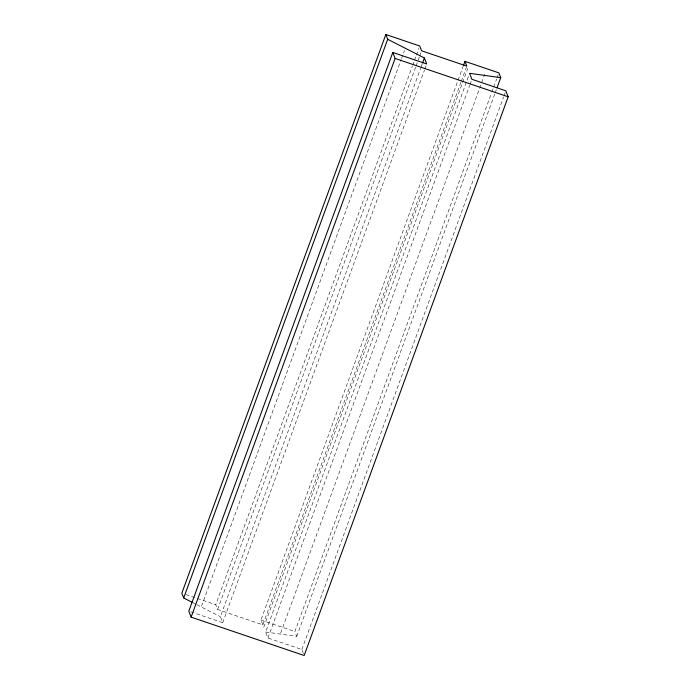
<?xml version="1.0" encoding="UTF-8"?>
<svg xmlns="http://www.w3.org/2000/svg" width="690" height="690" viewBox="0 0 690 690"><rect width="100%" height="100%" fill="white"/><g stroke="black" fill="none" stroke-linecap="round" stroke-linejoin="round"><path stroke-width="0.52" stroke-dasharray="3.45 2.59" d="M201.575 606.13L401.14 59.581M401.511 58.572L404.469 50.474M460.911 82.334L262.83 624.838L217.609 609.494L215.746 604.707L412.353 66.249M412.724 65.24L414.198 61.194M414.569 60.177L416.053 56.132M416.424 55.114L419.003 48.033M217.609 609.494L415.69 66.99M416.061 65.981L419.382 56.873M419.753 55.856L420.865 52.82M190.794 611.832L222.715 622.665L220.395 616.679L420.693 68.103M421.064 67.085L422.168 64.049M222.715 622.665L424.497 70.035M424.859 69.026L426.342 64.972M262.83 624.838L260.967 620.051L463.119 66.413M461.282 81.325L466.449 67.154M263.752 627.236L467.751 68.534M303.393 653.508L301.849 649.514L267.936 638.009L265.615 632.023L468.872 75.348M267.936 638.009L469.709 85.379M470.08 84.37L471.192 81.334M280.709 632.989L484.708 74.287M265.615 632.023L296.743 636.344L294.88 631.557L491.487 93.107M491.858 92.089L493.333 88.044M493.704 87.026L496.662 78.936M497.033 77.918L498.137 74.882M296.743 636.344L494.825 93.84M495.196 92.831L496.671 88.786M301.849 649.514L503.622 96.893M503.993 95.876L505.477 91.83M185.826 594.556L215.746 604.707M260.967 620.051L294.88 631.557M193.105 602.775L195.925 604.216M196.866 604.699L220.395 616.679"/><path stroke-width="1.03" d="M497.041 87.768L500.733 77.651L498.879 72.864L464.965 61.35L466.82 66.137L421.599 50.793L419.744 46.006L385.831 34.5L181.832 593.202L183.695 597.989L192.165 602.301M183.695 597.989L387.685 39.287L385.831 34.5M387.685 39.287L424.385 57.977L426.713 63.963L392.8 52.457L188.801 611.15L191.121 617.136L304.169 655.5L508.168 96.798L505.839 90.813L471.925 79.307L469.605 73.321L500.733 77.651M191.121 617.136L395.12 58.443L392.8 52.457M422.539 63.04L424.385 57.977M463.49 65.403L464.965 61.35M395.12 58.443L508.168 96.798"/></g></svg>
